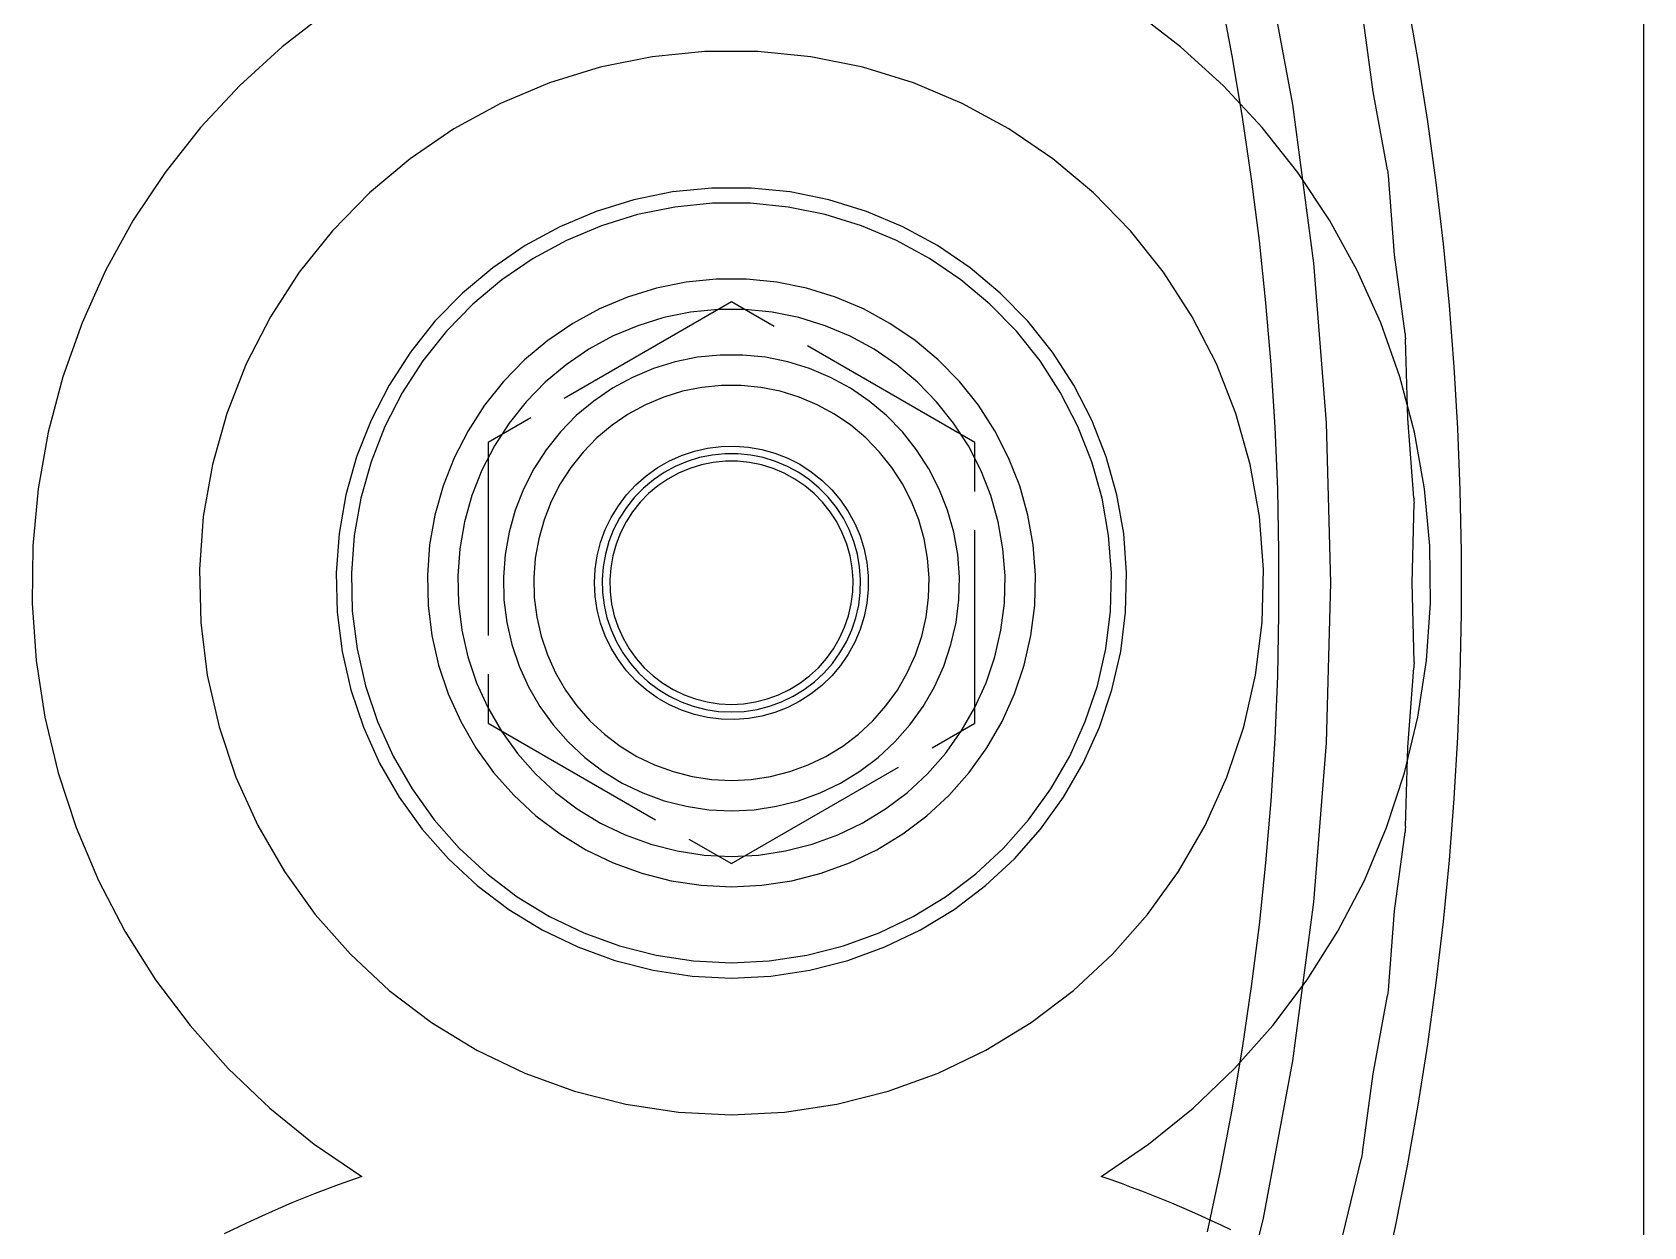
# Model space of a CAD drawing. Header units: millimetres. Extents: x -29 to 134, y -50 to 53.
# Drawn here: x 11.4 to 22, y 35.76 to 43.62 of the extents above; entities that cross this region are included whole.
import ezdxf

# ---------------------------------------------------------------- set-up
doc = ezdxf.new("R2010")
doc.units = ezdxf.units.MM
doc.linetypes.add('DASHED', pattern=[1.524, 1.27, -0.254])
doc.layers.add('HIDDEN', color=8, linetype='DASHED')
doc.layers.add('VISIBLE', color=7, linetype='CONTINUOUS')

msp = doc.modelspace()

# ---------------------------------------------------------------- linework, layer by layer
at = {"layer": 'HIDDEN'}
for points in [[(22, 30.1), (22, 52)], [(22, 28), (22, 52)], [(22, 30.1), (22, 52)], [(22, 32.68415), (22, 47.31585)], [(22, 32.68415), (22, 47.31585)], [(19.69269, 43.14567), (19.49923, 44.18057)], [(19.69269, 43.14567), (19.49923, 44.18057)], [(19.1313, 35.7298), (19.21641, 36.13084), (19.29313, 36.53356), (19.3614, 36.9378), (19.42121, 37.34338), (19.47252, 37.75012), (19.51531, 38.15785), (19.54957, 38.56638), (19.57528, 38.97554), (19.59242, 39.38514), (19.601, 39.79502), (19.601, 40.20498), (19.59242, 40.61486), (19.57528, 41.02446), (19.54957, 41.43362), (19.51531, 41.84215), (19.47252, 42.24988), (19.42121, 42.65662), (19.3614, 43.0622), (19.29313, 43.46644), (19.21641, 43.86916)], [(19.1313, 35.7298), (19.21641, 36.13084), (19.29313, 36.53356), (19.3614, 36.9378), (19.42121, 37.34338), (19.47252, 37.75012), (19.51531, 38.15785), (19.54957, 38.56638), (19.57528, 38.97554), (19.59242, 39.38514), (19.601, 39.79502), (19.601, 40.20498), (19.59242, 40.61486), (19.57528, 41.02446), (19.54957, 41.43362), (19.51531, 41.84215), (19.47252, 42.24988), (19.42121, 42.65662), (19.3614, 43.0622), (19.29313, 43.46644), (19.21641, 43.86916)], [(20.28013, 35.36942), (20.36665, 35.76615), (20.44541, 36.1645), (20.51638, 36.5643), (20.57954, 36.96541), (20.63485, 37.36768), (20.6823, 37.77095), (20.72186, 38.17508), (20.75354, 38.57989), (20.7773, 38.98525), (20.79315, 39.391), (20.80108, 39.79697), (20.80108, 40.20303), (20.79315, 40.609), (20.7773, 41.01475), (20.75354, 41.42011), (20.72186, 41.82492), (20.6823, 42.22905), (20.63485, 42.63232), (20.57954, 43.03459), (20.51638, 43.4357), (20.44541, 43.8355)], [(20.28013, 35.36942), (20.36665, 35.76615), (20.44541, 36.1645), (20.51638, 36.5643), (20.57954, 36.96541), (20.63485, 37.36768), (20.6823, 37.77095), (20.72186, 38.17508), (20.75354, 38.57989), (20.7773, 38.98525), (20.79315, 39.391), (20.80108, 39.79697), (20.80108, 40.20303), (20.79315, 40.609), (20.7773, 41.01475), (20.75354, 41.42011), (20.72186, 41.82492), (20.6823, 42.22905), (20.63485, 42.63232), (20.57954, 43.03459), (20.51638, 43.4357), (20.44541, 43.8355)], [(13.34445, 43.75607), (13.04553, 43.52578), (12.76649, 43.27176), (12.5092, 42.99572), (12.27541, 42.69953), (12.06668, 42.38517), (11.88442, 42.05476), (11.72986, 41.71052), (11.60403, 41.35477), (11.50778, 40.98991), (11.44175, 40.61839), (11.40641, 40.2427), (11.40197, 39.86538), (11.42847, 39.48897), (11.48574, 39.11599), (11.57339, 38.74897), (11.69082, 38.39036), (11.83725, 38.04258), (12.01169, 37.70798), (12.21297, 37.3888), (12.43973, 37.08719), (12.69045, 36.80518), (12.96344, 36.54467), (13.25687, 36.30741), (13.56875, 36.095)], [(18.43125, 36.095), (18.74313, 36.30741), (19.03656, 36.54467), (19.30955, 36.80518), (19.56027, 37.08719), (19.78703, 37.3888), (19.98831, 37.70798), (20.16275, 38.04258), (20.30918, 38.39036), (20.42661, 38.74897), (20.51426, 39.11599), (20.57153, 39.48897), (20.59803, 39.86538), (20.59359, 40.2427), (20.55825, 40.61839), (20.49222, 40.98991), (20.39597, 41.35477), (20.27014, 41.71052), (20.11558, 42.05476), (19.93332, 42.38517), (19.72459, 42.69953), (19.4908, 42.99572), (19.23351, 43.27176), (18.95447, 43.52578), (18.65555, 43.75607)], [(20.21953, 43.22982), (20.15071, 43.74818)], [(20.21953, 43.22982), (20.15071, 43.74818)], [(16, 36.5), (16.34849, 36.51739), (16.69351, 36.5694), (17.03164, 36.6555), (17.35952, 36.77483), (17.67389, 36.92622), (17.97162, 37.10816), (18.24976, 37.31884), (18.50553, 37.55617), (18.73641, 37.81779), (18.94009, 38.10109), (19.11455, 38.40326), (19.25806, 38.72131), (19.36918, 39.05206), (19.44683, 39.39223), (19.49021, 39.73844), (19.49891, 40.08726), (19.47284, 40.4352), (19.41225, 40.77882), (19.31775, 41.1147), (19.19027, 41.4395), (19.03109, 41.75), (18.84178, 42.0431), (18.62423, 42.3159), (18.3806, 42.56568), (18.11332, 42.78996), (17.82502, 42.98652), (17.51859, 43.15339), (17.19707, 43.28892), (16.86365, 43.39177), (16.52165, 43.46091), (16.17446, 43.49565), (15.82554, 43.49565), (15.47835, 43.46091), (15.13635, 43.39177), (14.80293, 43.28892), (14.48141, 43.15339), (14.17498, 42.98652), (13.88668, 42.78996), (13.6194, 42.56568), (13.37577, 42.3159), (13.15822, 42.0431), (12.96891, 41.75), (12.80973, 41.4395), (12.68225, 41.1147), (12.58775, 40.77882), (12.52716, 40.4352), (12.50109, 40.08726), (12.50979, 39.73844), (12.55317, 39.39223), (12.63082, 39.05206), (12.74194, 38.72131), (12.88545, 38.40326), (13.05991, 38.10109), (13.26359, 37.81779), (13.49447, 37.55617), (13.75024, 37.31884), (14.02838, 37.10816), (14.32611, 36.92622), (14.64048, 36.77483), (14.96836, 36.6555), (15.30649, 36.5694), (15.65151, 36.51739), (16, 36.5)], [(16, 36.5), (16.34849, 36.51739), (16.69351, 36.5694), (17.03164, 36.6555), (17.35952, 36.77483), (17.67389, 36.92622), (17.97162, 37.10816), (18.24976, 37.31884), (18.50553, 37.55617), (18.73641, 37.81779), (18.94009, 38.10109), (19.11455, 38.40326), (19.25806, 38.72131), (19.36918, 39.05206), (19.44683, 39.39223), (19.49021, 39.73844), (19.49891, 40.08726), (19.47284, 40.4352), (19.41225, 40.77882), (19.31775, 41.1147), (19.19027, 41.4395), (19.03109, 41.75), (18.84178, 42.0431), (18.62423, 42.3159), (18.3806, 42.56568), (18.11332, 42.78996), (17.82502, 42.98652), (17.51859, 43.15339), (17.19707, 43.28892), (16.86365, 43.39177), (16.52165, 43.46091), (16.17446, 43.49565), (15.82554, 43.49565), (15.47835, 43.46091), (15.13635, 43.39177), (14.80293, 43.28892), (14.48141, 43.15339), (14.17498, 42.98652), (13.88668, 42.78996), (13.6194, 42.56568), (13.37577, 42.3159), (13.15822, 42.0431), (12.96891, 41.75), (12.80973, 41.4395), (12.68225, 41.1147), (12.58775, 40.77882), (12.52716, 40.4352), (12.50109, 40.08726), (12.50979, 39.73844), (12.55317, 39.39223), (12.63082, 39.05206), (12.74194, 38.72131), (12.88545, 38.40326), (13.05991, 38.10109), (13.26359, 37.81779), (13.49447, 37.55617), (13.75024, 37.31884), (14.02838, 37.10816), (14.32611, 36.92622), (14.64048, 36.77483), (14.96836, 36.6555), (15.30649, 36.5694), (15.65151, 36.51739), (16, 36.5)], [(19.83126, 42.102), (19.69269, 43.14567)], [(19.83126, 42.102), (19.69269, 43.14567)], [(20.31561, 42.71582), (20.21953, 43.22982)], [(20.31561, 42.71582), (20.21953, 43.22982)], [(20.31561, 42.71582), (20.31754, 42.71598)], [(20.31561, 42.71582), (20.31754, 42.71598)], [(20.31899, 42.69779), (20.31754, 42.71598)], [(20.31899, 42.69779), (20.31754, 42.71598)], [(20.32234, 42.67985), (20.31899, 42.69779)], [(20.32234, 42.67985), (20.31899, 42.69779)], [(20.32044, 42.67949), (20.32234, 42.67985)], [(20.32044, 42.67949), (20.32234, 42.67985)], [(20.36181, 42.15823), (20.32044, 42.67949)], [(20.36181, 42.15823), (20.32044, 42.67949)], [(16, 37.4), (16.25888, 37.41292), (16.51518, 37.45155), (16.76636, 37.51551), (17.00993, 37.60416), (17.24346, 37.71662), (17.46463, 37.85178), (17.67125, 38.00828), (17.86125, 38.18458), (18.03276, 38.37893), (18.18407, 38.58938), (18.31367, 38.81385), (18.42027, 39.05011), (18.50282, 39.29581), (18.5605, 39.54851), (18.59273, 39.8057), (18.59919, 40.06482), (18.57982, 40.32329), (18.53481, 40.57855), (18.46461, 40.82807), (18.36992, 41.06935), (18.25167, 41.3), (18.11104, 41.51773), (17.94943, 41.72038), (17.76845, 41.90593), (17.56989, 42.07254), (17.35573, 42.21856), (17.1281, 42.34252), (16.88925, 42.4432), (16.64157, 42.5196), (16.38751, 42.57096), (16.1296, 42.59677), (15.8704, 42.59677), (15.61249, 42.57096), (15.35843, 42.5196), (15.11075, 42.4432), (14.8719, 42.34252), (14.64427, 42.21856), (14.43011, 42.07254), (14.23155, 41.90593), (14.05057, 41.72038), (13.88896, 41.51773), (13.74833, 41.3), (13.63008, 41.06935), (13.53539, 40.82807), (13.46519, 40.57855), (13.42018, 40.32329), (13.40081, 40.06482), (13.40727, 39.8057), (13.4395, 39.54851), (13.49718, 39.29581), (13.57973, 39.05011), (13.68633, 38.81385), (13.81593, 38.58938), (13.96724, 38.37893), (14.13875, 38.18458), (14.32875, 38.00828), (14.53537, 37.85178), (14.75654, 37.71662), (14.99007, 37.60416), (15.23364, 37.51551), (15.48482, 37.45155), (15.74112, 37.41292), (16, 37.4)], [(16, 37.5), (16.24892, 37.51242), (16.49537, 37.54957), (16.73689, 37.61107), (16.97109, 37.69631), (17.19563, 37.80445), (17.4083, 37.9344), (17.60697, 38.08489), (17.78967, 38.25441), (17.95458, 38.44128), (18.10006, 38.64363), (18.22468, 38.85947), (18.32718, 39.08665), (18.40656, 39.3229), (18.46202, 39.56588), (18.49301, 39.81317), (18.49922, 40.06233), (18.4806, 40.31086), (18.43732, 40.5563), (18.36982, 40.79622), (18.27876, 41.02822), (18.16506, 41.25), (18.02985, 41.45936), (17.87445, 41.65421), (17.70043, 41.83263), (17.50951, 41.99283), (17.30359, 42.13323), (17.08471, 42.25242), (16.85505, 42.34923), (16.61689, 42.42269), (16.37261, 42.47208), (16.12461, 42.49689), (15.87539, 42.49689), (15.62739, 42.47208), (15.38311, 42.42269), (15.14495, 42.34923), (14.91529, 42.25242), (14.69641, 42.13323), (14.49049, 41.99283), (14.29957, 41.83263), (14.12555, 41.65421), (13.97015, 41.45936), (13.83494, 41.25), (13.72124, 41.02822), (13.63018, 40.79622), (13.56268, 40.5563), (13.5194, 40.31086), (13.50078, 40.06233), (13.50699, 39.81317), (13.53798, 39.56588), (13.59344, 39.3229), (13.67282, 39.08665), (13.77532, 38.85947), (13.89994, 38.64363), (14.04542, 38.44128), (14.21033, 38.25441), (14.39303, 38.08489), (14.5917, 37.9344), (14.80437, 37.80445), (15.02891, 37.69631), (15.26311, 37.61107), (15.50463, 37.54957), (15.75108, 37.51242), (16, 37.5)], [(19.91456, 41.05246), (19.83126, 42.102)], [(19.91456, 41.05246), (19.83126, 42.102)], [(20.43063, 41.63988), (20.36181, 42.15823)], [(20.43063, 41.63988), (20.36181, 42.15823)], [(16, 38), (16.19914, 38.00994), (16.39629, 38.03966), (16.58951, 38.08885), (16.77687, 38.15705), (16.95651, 38.24356), (17.12664, 38.34752), (17.28558, 38.46791), (17.43173, 38.60353), (17.56366, 38.75302), (17.68005, 38.91491), (17.77974, 39.08758), (17.86175, 39.26932), (17.92525, 39.45832), (17.96962, 39.6527), (17.99441, 39.85054), (17.99938, 40.04986), (17.98448, 40.24869), (17.94986, 40.44504), (17.89585, 40.63697), (17.82301, 40.82257), (17.73205, 41), (17.62388, 41.16749), (17.49956, 41.32337), (17.36035, 41.4661), (17.20761, 41.59427), (17.04287, 41.70658), (16.86777, 41.80194), (16.68404, 41.87939), (16.49351, 41.93815), (16.29808, 41.97766), (16.09969, 41.99751), (15.90031, 41.99751), (15.70192, 41.97766), (15.50649, 41.93815), (15.31596, 41.87939), (15.13223, 41.80194), (14.95713, 41.70658), (14.79239, 41.59427), (14.63965, 41.4661), (14.50044, 41.32337), (14.37612, 41.16749), (14.26795, 41), (14.17699, 40.82257), (14.10415, 40.63697), (14.05014, 40.44504), (14.01552, 40.24869), (14.00062, 40.04986), (14.00559, 39.85054), (14.03038, 39.6527), (14.07475, 39.45832), (14.13825, 39.26932), (14.22026, 39.08758), (14.31995, 38.91491), (14.43634, 38.75302), (14.56827, 38.60353), (14.71442, 38.46791), (14.87336, 38.34752), (15.04349, 38.24356), (15.22313, 38.15705), (15.41049, 38.08885), (15.60371, 38.03966), (15.80086, 38.00994), (16, 38)], [(16, 38), (16.19914, 38.00994), (16.39629, 38.03966), (16.58951, 38.08885), (16.77687, 38.15705), (16.95651, 38.24356), (17.12664, 38.34752), (17.28558, 38.46791), (17.43173, 38.60353), (17.56366, 38.75302), (17.68005, 38.91491), (17.77974, 39.08758), (17.86175, 39.26932), (17.92525, 39.45832), (17.96962, 39.6527), (17.99441, 39.85054), (17.99938, 40.04986), (17.98448, 40.24869), (17.94986, 40.44504), (17.89585, 40.63697), (17.82301, 40.82257), (17.73205, 41), (17.62388, 41.16749), (17.49956, 41.32337), (17.36035, 41.4661), (17.20761, 41.59427), (17.04287, 41.70658), (16.86777, 41.80194), (16.68404, 41.87939), (16.49351, 41.93815), (16.29808, 41.97766), (16.09969, 41.99751), (15.90031, 41.99751), (15.70192, 41.97766), (15.50649, 41.93815), (15.31596, 41.87939), (15.13223, 41.80194), (14.95713, 41.70658), (14.79239, 41.59427), (14.63965, 41.4661), (14.50044, 41.32337), (14.37612, 41.16749), (14.26795, 41), (14.17699, 40.82257), (14.10415, 40.63697), (14.05014, 40.44504), (14.01552, 40.24869), (14.00062, 40.04986), (14.00559, 39.85054), (14.03038, 39.6527), (14.07475, 39.45832), (14.13825, 39.26932), (14.22026, 39.08758), (14.31995, 38.91491), (14.43634, 38.75302), (14.56827, 38.60353), (14.71442, 38.46791), (14.87336, 38.34752), (15.04349, 38.24356), (15.22313, 38.15705), (15.41049, 38.08885), (15.60371, 38.03966), (15.80086, 38.00994), (16, 38)], [(16, 38.2), (16.17922, 38.20894), (16.35666, 38.23569), (16.53056, 38.27997), (16.69918, 38.34134), (16.86086, 38.4192), (17.01398, 38.51277), (17.15702, 38.62112), (17.28856, 38.74317), (17.4073, 38.87772), (17.51205, 39.02342), (17.60177, 39.17882), (17.67557, 39.34239), (17.73272, 39.51249), (17.77265, 39.68743), (17.79497, 39.86549), (17.79944, 40.04488), (17.78603, 40.22382), (17.75487, 40.40054), (17.70627, 40.57328), (17.64071, 40.74032), (17.55885, 40.9), (17.46149, 41.05074), (17.34961, 41.19103), (17.22431, 41.31949), (17.08685, 41.43484), (16.93858, 41.53592), (16.78099, 41.62174), (16.61564, 41.69145), (16.44416, 41.74434), (16.26828, 41.7799), (16.08972, 41.79776), (15.91028, 41.79776), (15.73172, 41.7799), (15.55584, 41.74434), (15.38436, 41.69145), (15.21901, 41.62174), (15.06142, 41.53592), (14.91315, 41.43484), (14.77569, 41.31949), (14.65039, 41.19103), (14.53851, 41.05074), (14.44115, 40.9), (14.35929, 40.74032), (14.29373, 40.57328), (14.24513, 40.40054), (14.21397, 40.22382), (14.20056, 40.04488), (14.20503, 39.86549), (14.22735, 39.68743), (14.26728, 39.51249), (14.32443, 39.34239), (14.39823, 39.17882), (14.48795, 39.02342), (14.5927, 38.87772), (14.71144, 38.74317), (14.84298, 38.62112), (14.98602, 38.51277), (15.13914, 38.4192), (15.30082, 38.34134), (15.46944, 38.27997), (15.64334, 38.23569), (15.82078, 38.20894), (16, 38.2)], [(16, 41.84752), (14.4, 40.92376)], [(16, 41.84752), (14.4, 40.92376)], [(17.6, 40.92376), (16, 41.84752)], [(17.6, 40.92376), (16, 41.84752)], [(20.43063, 41.63988), (20.43256, 41.63993)], [(20.43063, 41.63988), (20.43256, 41.63993)], [(20.43305, 41.62169), (20.43256, 41.63993)], [(20.43305, 41.62169), (20.43256, 41.63993)], [(20.43545, 41.6036), (20.43305, 41.62169)], [(20.43545, 41.6036), (20.43305, 41.62169)], [(20.43353, 41.60334), (20.43545, 41.6036)], [(20.43353, 41.60334), (20.43545, 41.6036)], [(20.44733, 41.08062), (20.43353, 41.60334)], [(20.44733, 41.08062), (20.43353, 41.60334)], [(16, 38.5), (16.14935, 38.50745), (16.29722, 38.52974), (16.44213, 38.56664), (16.58265, 38.61779), (16.71738, 38.68267), (16.84498, 38.76064), (16.96418, 38.85093), (17.0738, 38.95264), (17.17275, 39.06477), (17.26004, 39.18618), (17.33481, 39.31568), (17.39631, 39.45199), (17.44394, 39.59374), (17.47721, 39.73953), (17.49581, 39.8879), (17.49953, 40.0374), (17.48836, 40.18652), (17.46239, 40.33378), (17.42189, 40.47773), (17.36726, 40.61693), (17.29904, 40.75), (17.21791, 40.87562), (17.12467, 40.99253), (17.02026, 41.09958), (16.90571, 41.1957), (16.78215, 41.27994), (16.65083, 41.35145), (16.51303, 41.40954), (16.37014, 41.45362), (16.22356, 41.48325), (16.07477, 41.49814), (15.92523, 41.49814), (15.77644, 41.48325), (15.62986, 41.45362), (15.48697, 41.40954), (15.34917, 41.35145), (15.21785, 41.27994), (15.09429, 41.1957), (14.97974, 41.09958), (14.87533, 40.99253), (14.78209, 40.87562), (14.70096, 40.75), (14.63274, 40.61693), (14.57811, 40.47773), (14.53761, 40.33378), (14.51164, 40.18652), (14.50047, 40.0374), (14.50419, 39.8879), (14.52279, 39.73953), (14.55606, 39.59374), (14.60369, 39.45199), (14.66519, 39.31568), (14.73996, 39.18618), (14.82725, 39.06477), (14.9262, 38.95264), (15.03582, 38.85093), (15.15502, 38.76064), (15.28262, 38.68267), (15.41735, 38.61779), (15.55787, 38.56664), (15.70278, 38.52974), (15.85065, 38.50745), (16, 38.5)], [(16, 38.7), (16.12944, 38.70646), (16.25759, 38.72578), (16.38318, 38.75776), (16.50497, 38.80208), (16.62173, 38.85831), (16.73232, 38.92589), (16.83562, 39.00414), (16.93063, 39.09229), (17.01638, 39.18946), (17.09203, 39.29469), (17.15683, 39.40693), (17.21014, 39.52506), (17.25141, 39.64791), (17.28025, 39.77426), (17.29636, 39.90285), (17.2996, 40.03241), (17.28991, 40.16165), (17.26741, 40.28928), (17.23231, 40.41403), (17.18496, 40.53467), (17.12583, 40.65), (17.05552, 40.75887), (16.97472, 40.86019), (16.88422, 40.95297), (16.78495, 41.03627), (16.67787, 41.10928), (16.56405, 41.17126), (16.44463, 41.2216), (16.32078, 41.2598), (16.19375, 41.28548), (16.0648, 41.29838), (15.9352, 41.29838), (15.80625, 41.28548), (15.67922, 41.2598), (15.55537, 41.2216), (15.43595, 41.17126), (15.32213, 41.10928), (15.21505, 41.03627), (15.11578, 40.95297), (15.02528, 40.86019), (14.94448, 40.75887), (14.87417, 40.65), (14.81504, 40.53467), (14.76769, 40.41403), (14.73259, 40.28928), (14.71009, 40.16165), (14.7004, 40.03241), (14.70364, 39.90285), (14.71975, 39.77426), (14.74859, 39.64791), (14.78986, 39.52506), (14.84317, 39.40693), (14.90797, 39.29469), (14.98362, 39.18946), (15.06937, 39.09229), (15.16438, 39.00414), (15.26768, 38.92589), (15.37827, 38.85831), (15.49503, 38.80208), (15.61682, 38.75776), (15.74241, 38.72578), (15.87056, 38.70646), (16, 38.7)], [(19.94235, 40), (19.91456, 41.05246)], [(19.94235, 40), (19.91456, 41.05246)], [(20.4887, 40.55936), (20.44733, 41.08062)], [(20.4887, 40.55936), (20.44733, 41.08062)], [(14.4, 40.92376), (14.4, 39.07624)], [(14.4, 40.92376), (14.4, 39.07624)], [(17.6, 39.07624), (17.6, 40.92376)], [(17.6, 39.07624), (17.6, 40.92376)], [(15.1, 40), (15.10447, 40.08961), (15.11784, 40.17833), (15.13998, 40.26528), (15.17067, 40.34959), (15.2096, 40.43043), (15.25639, 40.50699), (15.31056, 40.57851), (15.37159, 40.64428), (15.43886, 40.70365), (15.51171, 40.75602), (15.58941, 40.80088), (15.67119, 40.83779), (15.75624, 40.86636), (15.84372, 40.88633), (15.93274, 40.89748), (16.02244, 40.89972), (16.11191, 40.89302), (16.20027, 40.87744), (16.28664, 40.85313), (16.37016, 40.82036), (16.45, 40.77942), (16.52537, 40.73074), (16.59552, 40.6748), (16.65975, 40.61216), (16.71742, 40.54342), (16.76796, 40.46929), (16.81087, 40.3905), (16.84572, 40.30782), (16.87217, 40.22208), (16.88995, 40.13414), (16.89888, 40.04486), (16.89888, 39.95514), (16.88995, 39.86586), (16.87217, 39.77792), (16.84572, 39.69218), (16.81087, 39.6095), (16.76796, 39.53071), (16.71742, 39.45658), (16.65975, 39.38784), (16.59552, 39.3252), (16.52537, 39.26926), (16.45, 39.22058), (16.37016, 39.17964), (16.28664, 39.14687), (16.20027, 39.12256), (16.11191, 39.10698), (16.02244, 39.10028), (15.93274, 39.10252), (15.84372, 39.11367), (15.75624, 39.13364), (15.67119, 39.16221), (15.58941, 39.19912), (15.51171, 39.24398), (15.43886, 39.29635), (15.37159, 39.35572), (15.31056, 39.42149), (15.25639, 39.49301), (15.2096, 39.56957), (15.17067, 39.65041), (15.13998, 39.73472), (15.11784, 39.82167), (15.10447, 39.91039), (15.1, 40)], [(15.1, 40), (15.10447, 40.08961), (15.11784, 40.17833), (15.13998, 40.26528), (15.17067, 40.34959), (15.2096, 40.43043), (15.25639, 40.50699), (15.31056, 40.57851), (15.37159, 40.64428), (15.43886, 40.70365), (15.51171, 40.75602), (15.58941, 40.80088), (15.67119, 40.83779), (15.75624, 40.86636), (15.84372, 40.88633), (15.93274, 40.89748), (16.02244, 40.89972), (16.11191, 40.89302), (16.20027, 40.87744), (16.28664, 40.85313), (16.37016, 40.82036), (16.45, 40.77942), (16.52537, 40.73074), (16.59552, 40.6748), (16.65975, 40.61216), (16.71742, 40.54342), (16.76796, 40.46929), (16.81087, 40.3905), (16.84572, 40.30782), (16.87217, 40.22208), (16.88995, 40.13414), (16.89888, 40.04486), (16.89888, 39.95514), (16.88995, 39.86586), (16.87217, 39.77792), (16.84572, 39.69218), (16.81087, 39.6095), (16.76796, 39.53071), (16.71742, 39.45658), (16.65975, 39.38784), (16.59552, 39.3252), (16.52537, 39.26926), (16.45, 39.22058), (16.37016, 39.17964), (16.28664, 39.14687), (16.20027, 39.12256), (16.11191, 39.10698), (16.02244, 39.10028), (15.93274, 39.10252), (15.84372, 39.11367), (15.75624, 39.13364), (15.67119, 39.16221), (15.58941, 39.19912), (15.51171, 39.24398), (15.43886, 39.29635), (15.37159, 39.35572), (15.31056, 39.42149), (15.25639, 39.49301), (15.2096, 39.56957), (15.17067, 39.65041), (15.13998, 39.73472), (15.11784, 39.82167), (15.10447, 39.91039), (15.1, 40)], [(16, 39.15), (16.08463, 39.15422), (16.16842, 39.16685), (16.25054, 39.18776), (16.33017, 39.21675), (16.40652, 39.25351), (16.47882, 39.2977), (16.54637, 39.34886), (16.60849, 39.4065), (16.66456, 39.47003), (16.71402, 39.53884), (16.75639, 39.61222), (16.79124, 39.68946), (16.81823, 39.76979), (16.83709, 39.8524), (16.84762, 39.93648), (16.84974, 40.02119), (16.8434, 40.10569), (16.82869, 40.18914), (16.80574, 40.27071), (16.77478, 40.34959), (16.73612, 40.425), (16.69015, 40.49618), (16.63731, 40.56243), (16.57815, 40.62309), (16.51323, 40.67756), (16.44322, 40.7253), (16.3688, 40.76582), (16.29072, 40.79874), (16.20974, 40.82372), (16.12669, 40.84051), (16.04237, 40.84894), (15.95763, 40.84894), (15.87331, 40.84051), (15.79026, 40.82372), (15.70928, 40.79874), (15.6312, 40.76582), (15.55678, 40.7253), (15.48677, 40.67756), (15.42185, 40.62309), (15.36269, 40.56243), (15.30985, 40.49618), (15.26388, 40.425), (15.22522, 40.34959), (15.19426, 40.27071), (15.17131, 40.18914), (15.1566, 40.10569), (15.15026, 40.02119), (15.15238, 39.93648), (15.16291, 39.8524), (15.18177, 39.76979), (15.20876, 39.68946), (15.24361, 39.61222), (15.28598, 39.53884), (15.33544, 39.47003), (15.39151, 39.4065), (15.45363, 39.34886), (15.52118, 39.2977), (15.59348, 39.25351), (15.66983, 39.21675), (15.74946, 39.18776), (15.83158, 39.16685), (15.91537, 39.15422), (16, 39.15)], [(16, 39.15), (16.08463, 39.15422), (16.16842, 39.16685), (16.25054, 39.18776), (16.33017, 39.21675), (16.40652, 39.25351), (16.47882, 39.2977), (16.54637, 39.34886), (16.60849, 39.4065), (16.66456, 39.47003), (16.71402, 39.53884), (16.75639, 39.61222), (16.79124, 39.68946), (16.81823, 39.76979), (16.83709, 39.8524), (16.84762, 39.93648), (16.84974, 40.02119), (16.8434, 40.10569), (16.82869, 40.18914), (16.80574, 40.27071), (16.77478, 40.34959), (16.73612, 40.425), (16.69015, 40.49618), (16.63731, 40.56243), (16.57815, 40.62309), (16.51323, 40.67756), (16.44322, 40.7253), (16.3688, 40.76582), (16.29072, 40.79874), (16.20974, 40.82372), (16.12669, 40.84051), (16.04237, 40.84894), (15.95763, 40.84894), (15.87331, 40.84051), (15.79026, 40.82372), (15.70928, 40.79874), (15.6312, 40.76582), (15.55678, 40.7253), (15.48677, 40.67756), (15.42185, 40.62309), (15.36269, 40.56243), (15.30985, 40.49618), (15.26388, 40.425), (15.22522, 40.34959), (15.19426, 40.27071), (15.17131, 40.18914), (15.1566, 40.10569), (15.15026, 40.02119), (15.15238, 39.93648), (15.16291, 39.8524), (15.18177, 39.76979), (15.20876, 39.68946), (15.24361, 39.61222), (15.28598, 39.53884), (15.33544, 39.47003), (15.39151, 39.4065), (15.45363, 39.34886), (15.52118, 39.2977), (15.59348, 39.25351), (15.66983, 39.21675), (15.74946, 39.18776), (15.83158, 39.16685), (15.91537, 39.15422), (16, 39.15)], [(16, 39.15), (16.08463, 39.15422), (16.16842, 39.16685), (16.25054, 39.18776), (16.33017, 39.21675), (16.40652, 39.25351), (16.47882, 39.2977), (16.54637, 39.34886), (16.60849, 39.4065), (16.66456, 39.47003), (16.71402, 39.53884), (16.75639, 39.61222), (16.79124, 39.68946), (16.81823, 39.76979), (16.83709, 39.8524), (16.84762, 39.93648), (16.84974, 40.02119), (16.8434, 40.10569), (16.82869, 40.18914), (16.80574, 40.27071), (16.77478, 40.34959), (16.73612, 40.425), (16.69015, 40.49618), (16.63731, 40.56243), (16.57815, 40.62309), (16.51323, 40.67756), (16.44322, 40.7253), (16.3688, 40.76582), (16.29072, 40.79874), (16.20974, 40.82372), (16.12669, 40.84051), (16.04237, 40.84894), (15.95763, 40.84894), (15.87331, 40.84051), (15.79026, 40.82372), (15.70928, 40.79874), (15.6312, 40.76582), (15.55678, 40.7253), (15.48677, 40.67756), (15.42185, 40.62309), (15.36269, 40.56243), (15.30985, 40.49618), (15.26388, 40.425), (15.22522, 40.34959), (15.19426, 40.27071), (15.17131, 40.18914), (15.1566, 40.10569), (15.15026, 40.02119), (15.15238, 39.93648), (15.16291, 39.8524), (15.18177, 39.76979), (15.20876, 39.68946), (15.24361, 39.61222), (15.28598, 39.53884), (15.33544, 39.47003), (15.39151, 39.4065), (15.45363, 39.34886), (15.52118, 39.2977), (15.59348, 39.25351), (15.66983, 39.21675), (15.74946, 39.18776), (15.83158, 39.16685), (15.91537, 39.15422), (16, 39.15)], [(16, 39.2), (16.07965, 39.20398), (16.15852, 39.21586), (16.2358, 39.23554), (16.31075, 39.26282), (16.3826, 39.29742), (16.45066, 39.33901), (16.51423, 39.38716), (16.57269, 39.44141), (16.62547, 39.50121), (16.67202, 39.56596), (16.7119, 39.63503), (16.7447, 39.70773), (16.7701, 39.78333), (16.78785, 39.86108), (16.79776, 39.94022), (16.79975, 40.01994), (16.79379, 40.09947), (16.77994, 40.17802), (16.75834, 40.25479), (16.7292, 40.32903), (16.69282, 40.4), (16.64955, 40.46699), (16.59982, 40.52935), (16.54414, 40.58644), (16.48304, 40.63771), (16.41715, 40.68263), (16.34711, 40.72078), (16.27362, 40.75175), (16.19741, 40.77526), (16.11923, 40.79106), (16.03988, 40.79901), (15.96012, 40.79901), (15.88077, 40.79106), (15.80259, 40.77526), (15.72638, 40.75175), (15.65289, 40.72078), (15.58285, 40.68263), (15.51696, 40.63771), (15.45586, 40.58644), (15.40018, 40.52935), (15.35045, 40.46699), (15.30718, 40.4), (15.2708, 40.32903), (15.24166, 40.25479), (15.22006, 40.17802), (15.20621, 40.09947), (15.20025, 40.01994), (15.20224, 39.94022), (15.21215, 39.86108), (15.2299, 39.78333), (15.2553, 39.70773), (15.2881, 39.63503), (15.32798, 39.56596), (15.37453, 39.50121), (15.42731, 39.44141), (15.48577, 39.38716), (15.54934, 39.33901), (15.6174, 39.29742), (15.68925, 39.26282), (15.7642, 39.23554), (15.84148, 39.21586), (15.92035, 39.20398), (16, 39.2)], [(16, 39.2), (16.07965, 39.20398), (16.15852, 39.21586), (16.2358, 39.23554), (16.31075, 39.26282), (16.3826, 39.29742), (16.45066, 39.33901), (16.51423, 39.38716), (16.57269, 39.44141), (16.62547, 39.50121), (16.67202, 39.56596), (16.7119, 39.63503), (16.7447, 39.70773), (16.7701, 39.78333), (16.78785, 39.86108), (16.79776, 39.94022), (16.79975, 40.01994), (16.79379, 40.09947), (16.77994, 40.17802), (16.75834, 40.25479), (16.7292, 40.32903), (16.69282, 40.4), (16.64955, 40.46699), (16.59982, 40.52935), (16.54414, 40.58644), (16.48304, 40.63771), (16.41715, 40.68263), (16.34711, 40.72078), (16.27362, 40.75175), (16.19741, 40.77526), (16.11923, 40.79106), (16.03988, 40.79901), (15.96012, 40.79901), (15.88077, 40.79106), (15.80259, 40.77526), (15.72638, 40.75175), (15.65289, 40.72078), (15.58285, 40.68263), (15.51696, 40.63771), (15.45586, 40.58644), (15.40018, 40.52935), (15.35045, 40.46699), (15.30718, 40.4), (15.2708, 40.32903), (15.24166, 40.25479), (15.22006, 40.17802), (15.20621, 40.09947), (15.20025, 40.01994), (15.20224, 39.94022), (15.21215, 39.86108), (15.2299, 39.78333), (15.2553, 39.70773), (15.2881, 39.63503), (15.32798, 39.56596), (15.37453, 39.50121), (15.42731, 39.44141), (15.48577, 39.38716), (15.54934, 39.33901), (15.6174, 39.29742), (15.68925, 39.26282), (15.7642, 39.23554), (15.84148, 39.21586), (15.92035, 39.20398), (16, 39.2)], [(16, 39.2), (16.07965, 39.20398), (16.15852, 39.21586), (16.2358, 39.23554), (16.31075, 39.26282), (16.3826, 39.29742), (16.45066, 39.33901), (16.51423, 39.38716), (16.57269, 39.44141), (16.62547, 39.50121), (16.67202, 39.56596), (16.7119, 39.63503), (16.7447, 39.70773), (16.7701, 39.78333), (16.78785, 39.86108), (16.79776, 39.94022), (16.79975, 40.01994), (16.79379, 40.09947), (16.77994, 40.17802), (16.75834, 40.25479), (16.7292, 40.32903), (16.69282, 40.4), (16.64955, 40.46699), (16.59982, 40.52935), (16.54414, 40.58644), (16.48304, 40.63771), (16.41715, 40.68263), (16.34711, 40.72078), (16.27362, 40.75175), (16.19741, 40.77526), (16.11923, 40.79106), (16.03988, 40.79901), (15.96012, 40.79901), (15.88077, 40.79106), (15.80259, 40.77526), (15.72638, 40.75175), (15.65289, 40.72078), (15.58285, 40.68263), (15.51696, 40.63771), (15.45586, 40.58644), (15.40018, 40.52935), (15.35045, 40.46699), (15.30718, 40.4), (15.2708, 40.32903), (15.24166, 40.25479), (15.22006, 40.17802), (15.20621, 40.09947), (15.20025, 40.01994), (15.20224, 39.94022), (15.21215, 39.86108), (15.2299, 39.78333), (15.2553, 39.70773), (15.2881, 39.63503), (15.32798, 39.56596), (15.37453, 39.50121), (15.42731, 39.44141), (15.48577, 39.38716), (15.54934, 39.33901), (15.6174, 39.29742), (15.68925, 39.26282), (15.7642, 39.23554), (15.84148, 39.21586), (15.92035, 39.20398), (16, 39.2)], [(20.47587, 40), (20.48967, 40.52272)], [(20.47587, 40), (20.48967, 40.52272)], [(20.4887, 40.55936), (20.49064, 40.55931)], [(20.4887, 40.55936), (20.49064, 40.55931)], [(20.48967, 40.52272), (20.4916, 40.52287)], [(20.48967, 40.52272), (20.4916, 40.52287)], [(20.49016, 40.54106), (20.49064, 40.55931)], [(20.49016, 40.54106), (20.49064, 40.55931)], [(20.4916, 40.52287), (20.49016, 40.54106)], [(20.4916, 40.52287), (20.49016, 40.54106)], [(19.91456, 38.94754), (19.94235, 40)], [(19.91456, 38.94754), (19.94235, 40)], [(20.48967, 39.47728), (20.47587, 40)], [(20.48967, 39.47728), (20.47587, 40)], [(20.44733, 38.91938), (20.4887, 39.44064)], [(20.44733, 38.91938), (20.4887, 39.44064)], [(20.4887, 39.44064), (20.49064, 39.44069)], [(20.4887, 39.44064), (20.49064, 39.44069)], [(20.48967, 39.47728), (20.4916, 39.47713)], [(20.48967, 39.47728), (20.4916, 39.47713)], [(20.49016, 39.45894), (20.4916, 39.47713)], [(20.49016, 39.45894), (20.4916, 39.47713)], [(20.49064, 39.44069), (20.49016, 39.45894)], [(20.49064, 39.44069), (20.49016, 39.45894)], [(14.4, 39.07624), (16, 38.15248)], [(14.4, 39.07624), (16, 38.15248)], [(16, 38.15248), (17.6, 39.07624)], [(16, 38.15248), (17.6, 39.07624)], [(19.83126, 37.898), (19.91456, 38.94754)], [(19.83126, 37.898), (19.91456, 38.94754)], [(20.43353, 38.39666), (20.44733, 38.91938)], [(20.43353, 38.39666), (20.44733, 38.91938)], [(20.43256, 38.36007), (20.43305, 38.37831)], [(20.43256, 38.36007), (20.43305, 38.37831)], [(20.43305, 38.37831), (20.43545, 38.3964)], [(20.43305, 38.37831), (20.43545, 38.3964)], [(20.43353, 38.39666), (20.43545, 38.3964)], [(20.43353, 38.39666), (20.43545, 38.3964)], [(20.36181, 37.84177), (20.43063, 38.36012)], [(20.36181, 37.84177), (20.43063, 38.36012)], [(20.43063, 38.36012), (20.43256, 38.36007)], [(20.43063, 38.36012), (20.43256, 38.36007)], [(19.69269, 36.85433), (19.83126, 37.898)], [(19.69269, 36.85433), (19.83126, 37.898)], [(20.32044, 37.32051), (20.36181, 37.84177)], [(20.32044, 37.32051), (20.36181, 37.84177)], [(20.31899, 37.30221), (20.32234, 37.32015)], [(20.31899, 37.30221), (20.32234, 37.32015)], [(20.32044, 37.32051), (20.32234, 37.32015)], [(20.32044, 37.32051), (20.32234, 37.32015)], [(20.21953, 36.77018), (20.31561, 37.28418)], [(20.21953, 36.77018), (20.31561, 37.28418)], [(20.31561, 37.28418), (20.31754, 37.28402)], [(20.31561, 37.28418), (20.31754, 37.28402)], [(20.31754, 37.28402), (20.31899, 37.30221)], [(20.31754, 37.28402), (20.31899, 37.30221)], [(19.49923, 35.81943), (19.69269, 36.85433)], [(19.49923, 35.81943), (19.69269, 36.85433)], [(20.15071, 36.25182), (20.21953, 36.77018)], [(20.15071, 36.25182), (20.21953, 36.77018)], [(20.14829, 36.23363), (20.15259, 36.25137)], [(20.14829, 36.23363), (20.15259, 36.25137)], [(20.15071, 36.25182), (20.15259, 36.25137)], [(20.15071, 36.25182), (20.15259, 36.25137)], [(20.0209, 35.70758), (20.14397, 36.2158)], [(20.0209, 35.70758), (20.14397, 36.2158)], [(20.14397, 36.2158), (20.14589, 36.21554)], [(20.14397, 36.2158), (20.14589, 36.21554)], [(20.14589, 36.21554), (20.14829, 36.23363)], [(20.14589, 36.21554), (20.14829, 36.23363)], [(13.56875, 36.095), (13.41456, 36.04028), (13.2616, 35.9822), (13.10994, 35.9208), (12.95965, 35.85611), (12.81082, 35.78816), (12.6635, 35.71698)], [(19.28488, 35.74237), (19.22082, 35.7732), (19.15648, 35.80343), (19.09185, 35.83304), (19.02694, 35.86204), (18.96176, 35.89042), (18.89632, 35.91819), (18.83061, 35.94533), (18.76465, 35.97185), (18.69845, 35.99774), (18.632, 36.023), (18.56531, 36.04764), (18.49839, 36.07164), (18.43125, 36.095)], [(19.25143, 34.79617), (19.49923, 35.81943)], [(19.25143, 34.79617), (19.49923, 35.81943)]]:
    msp.add_lwpolyline(points, dxfattribs=at)
at = {"layer": 'VISIBLE'}
for points in [[(22, 33.5), (22, 49.82528)], [(13.34445, 43.75607), (13.04553, 43.52578), (12.76649, 43.27176), (12.5092, 42.99572), (12.27541, 42.69953), (12.06668, 42.38517), (11.88442, 42.05476), (11.72986, 41.71052), (11.60403, 41.35477), (11.50778, 40.98991), (11.44175, 40.61839), (11.40641, 40.2427), (11.40197, 39.86538), (11.42847, 39.48897), (11.48574, 39.11599), (11.57339, 38.74897), (11.69082, 38.39036), (11.83725, 38.04258), (12.01169, 37.70798), (12.21297, 37.3888), (12.43973, 37.08719), (12.69045, 36.80518), (12.96344, 36.54467), (13.25687, 36.30741), (13.56875, 36.095)], [(18.43125, 36.095), (18.74313, 36.30741), (19.03656, 36.54467), (19.30955, 36.80518), (19.56027, 37.08719), (19.78703, 37.3888), (19.98831, 37.70798), (20.16275, 38.04258), (20.30918, 38.39036), (20.42661, 38.74897), (20.51426, 39.11599), (20.57153, 39.48897), (20.59803, 39.86538), (20.59359, 40.2427), (20.55825, 40.61839), (20.49222, 40.98991), (20.39597, 41.35477), (20.27014, 41.71052), (20.11558, 42.05476), (19.93332, 42.38517), (19.72459, 42.69953), (19.4908, 42.99572), (19.23351, 43.27176), (18.95447, 43.52578), (18.65555, 43.75607)], [(16, 37.4), (16.25888, 37.41292), (16.51518, 37.45155), (16.76636, 37.51551), (17.00993, 37.60416), (17.24346, 37.71662), (17.46463, 37.85178), (17.67125, 38.00828), (17.86125, 38.18458), (18.03276, 38.37893), (18.18407, 38.58938), (18.31367, 38.81385), (18.42027, 39.05011), (18.50282, 39.29581), (18.5605, 39.54851), (18.59273, 39.8057), (18.59919, 40.06482), (18.57982, 40.32329), (18.53481, 40.57855), (18.46461, 40.82807), (18.36992, 41.06935), (18.25167, 41.3), (18.11104, 41.51773), (17.94943, 41.72038), (17.76845, 41.90593), (17.56989, 42.07254), (17.35573, 42.21856), (17.1281, 42.34252), (16.88925, 42.4432), (16.64157, 42.5196), (16.38751, 42.57096), (16.1296, 42.59677), (15.8704, 42.59677), (15.61249, 42.57096), (15.35843, 42.5196), (15.11075, 42.4432), (14.8719, 42.34252), (14.64427, 42.21856), (14.43011, 42.07254), (14.23155, 41.90593), (14.05057, 41.72038), (13.88896, 41.51773), (13.74833, 41.3), (13.63008, 41.06935), (13.53539, 40.82807), (13.46519, 40.57855), (13.42018, 40.32329), (13.40081, 40.06482), (13.40727, 39.8057), (13.4395, 39.54851), (13.49718, 39.29581), (13.57973, 39.05011), (13.68633, 38.81385), (13.81593, 38.58938), (13.96724, 38.37893), (14.13875, 38.18458), (14.32875, 38.00828), (14.53537, 37.85178), (14.75654, 37.71662), (14.99007, 37.60416), (15.23364, 37.51551), (15.48482, 37.45155), (15.74112, 37.41292), (16, 37.4)], [(16, 37.5), (16.24892, 37.51242), (16.49537, 37.54957), (16.73689, 37.61107), (16.97109, 37.69631), (17.19563, 37.80445), (17.4083, 37.9344), (17.60697, 38.08489), (17.78967, 38.25441), (17.95458, 38.44128), (18.10006, 38.64363), (18.22468, 38.85947), (18.32718, 39.08665), (18.40656, 39.3229), (18.46202, 39.56588), (18.49301, 39.81317), (18.49922, 40.06233), (18.4806, 40.31086), (18.43732, 40.5563), (18.36982, 40.79622), (18.27876, 41.02822), (18.16506, 41.25), (18.02985, 41.45936), (17.87445, 41.65421), (17.70043, 41.83263), (17.50951, 41.99283), (17.30359, 42.13323), (17.08471, 42.25242), (16.85505, 42.34923), (16.61689, 42.42269), (16.37261, 42.47208), (16.12461, 42.49689), (15.87539, 42.49689), (15.62739, 42.47208), (15.38311, 42.42269), (15.14495, 42.34923), (14.91529, 42.25242), (14.69641, 42.13323), (14.49049, 41.99283), (14.29957, 41.83263), (14.12555, 41.65421), (13.97015, 41.45936), (13.83494, 41.25), (13.72124, 41.02822), (13.63018, 40.79622), (13.56268, 40.5563), (13.5194, 40.31086), (13.50078, 40.06233), (13.50699, 39.81317), (13.53798, 39.56588), (13.59344, 39.3229), (13.67282, 39.08665), (13.77532, 38.85947), (13.89994, 38.64363), (14.04542, 38.44128), (14.21033, 38.25441), (14.39303, 38.08489), (14.5917, 37.9344), (14.80437, 37.80445), (15.02891, 37.69631), (15.26311, 37.61107), (15.50463, 37.54957), (15.75108, 37.51242), (16, 37.5)], [(16, 38.5), (16.14935, 38.50745), (16.29722, 38.52974), (16.44213, 38.56664), (16.58265, 38.61779), (16.71738, 38.68267), (16.84498, 38.76064), (16.96418, 38.85093), (17.0738, 38.95264), (17.17275, 39.06477), (17.26004, 39.18618), (17.33481, 39.31568), (17.39631, 39.45199), (17.44394, 39.59374), (17.47721, 39.73953), (17.49581, 39.8879), (17.49953, 40.0374), (17.48836, 40.18652), (17.46239, 40.33378), (17.42189, 40.47773), (17.36726, 40.61693), (17.29904, 40.75), (17.21791, 40.87562), (17.12467, 40.99253), (17.02026, 41.09958), (16.90571, 41.1957), (16.78215, 41.27994), (16.65083, 41.35145), (16.51303, 41.40954), (16.37014, 41.45362), (16.22356, 41.48325), (16.07477, 41.49814), (15.92523, 41.49814), (15.77644, 41.48325), (15.62986, 41.45362), (15.48697, 41.40954), (15.34917, 41.35145), (15.21785, 41.27994), (15.09429, 41.1957), (14.97974, 41.09958), (14.87533, 40.99253), (14.78209, 40.87562), (14.70096, 40.75), (14.63274, 40.61693), (14.57811, 40.47773), (14.53761, 40.33378), (14.51164, 40.18652), (14.50047, 40.0374), (14.50419, 39.8879), (14.52279, 39.73953), (14.55606, 39.59374), (14.60369, 39.45199), (14.66519, 39.31568), (14.73996, 39.18618), (14.82725, 39.06477), (14.9262, 38.95264), (15.03582, 38.85093), (15.15502, 38.76064), (15.28262, 38.68267), (15.41735, 38.61779), (15.55787, 38.56664), (15.70278, 38.52974), (15.85065, 38.50745), (16, 38.5)], [(16, 38.7), (16.12944, 38.70646), (16.25759, 38.72578), (16.38318, 38.75776), (16.50497, 38.80208), (16.62173, 38.85831), (16.73232, 38.92589), (16.83562, 39.00414), (16.93063, 39.09229), (17.01638, 39.18946), (17.09203, 39.29469), (17.15683, 39.40693), (17.21014, 39.52506), (17.25141, 39.64791), (17.28025, 39.77426), (17.29636, 39.90285), (17.2996, 40.03241), (17.28991, 40.16165), (17.26741, 40.28928), (17.23231, 40.41403), (17.18496, 40.53467), (17.12583, 40.65), (17.05552, 40.75887), (16.97472, 40.86019), (16.88422, 40.95297), (16.78495, 41.03627), (16.67787, 41.10928), (16.56405, 41.17126), (16.44463, 41.2216), (16.32078, 41.2598), (16.19375, 41.28548), (16.0648, 41.29838), (15.9352, 41.29838), (15.80625, 41.28548), (15.67922, 41.2598), (15.55537, 41.2216), (15.43595, 41.17126), (15.32213, 41.10928), (15.21505, 41.03627), (15.11578, 40.95297), (15.02528, 40.86019), (14.94448, 40.75887), (14.87417, 40.65), (14.81504, 40.53467), (14.76769, 40.41403), (14.73259, 40.28928), (14.71009, 40.16165), (14.7004, 40.03241), (14.70364, 39.90285), (14.71975, 39.77426), (14.74859, 39.64791), (14.78986, 39.52506), (14.84317, 39.40693), (14.90797, 39.29469), (14.98362, 39.18946), (15.06937, 39.09229), (15.16438, 39.00414), (15.26768, 38.92589), (15.37827, 38.85831), (15.49503, 38.80208), (15.61682, 38.75776), (15.74241, 38.72578), (15.87056, 38.70646), (16, 38.7)], [(16, 39.15), (16.08463, 39.15422), (16.16842, 39.16685), (16.25054, 39.18776), (16.33017, 39.21675), (16.40652, 39.25351), (16.47882, 39.2977), (16.54637, 39.34886), (16.60849, 39.4065), (16.66456, 39.47003), (16.71402, 39.53884), (16.75639, 39.61222), (16.79124, 39.68946), (16.81823, 39.76979), (16.83709, 39.8524), (16.84762, 39.93648), (16.84974, 40.02119), (16.8434, 40.10569), (16.82869, 40.18914), (16.80574, 40.27071), (16.77478, 40.34959), (16.73612, 40.425), (16.69015, 40.49618), (16.63731, 40.56243), (16.57815, 40.62309), (16.51323, 40.67756), (16.44322, 40.7253), (16.3688, 40.76582), (16.29072, 40.79874), (16.20974, 40.82372), (16.12669, 40.84051), (16.04237, 40.84894), (15.95763, 40.84894), (15.87331, 40.84051), (15.79026, 40.82372), (15.70928, 40.79874), (15.6312, 40.76582), (15.55678, 40.7253), (15.48677, 40.67756), (15.42185, 40.62309), (15.36269, 40.56243), (15.30985, 40.49618), (15.26388, 40.425), (15.22522, 40.34959), (15.19426, 40.27071), (15.17131, 40.18914), (15.1566, 40.10569), (15.15026, 40.02119), (15.15238, 39.93648), (15.16291, 39.8524), (15.18177, 39.76979), (15.20876, 39.68946), (15.24361, 39.61222), (15.28598, 39.53884), (15.33544, 39.47003), (15.39151, 39.4065), (15.45363, 39.34886), (15.52118, 39.2977), (15.59348, 39.25351), (15.66983, 39.21675), (15.74946, 39.18776), (15.83158, 39.16685), (15.91537, 39.15422), (16, 39.15)], [(16, 39.2), (16.07965, 39.20398), (16.15852, 39.21586), (16.2358, 39.23554), (16.31075, 39.26282), (16.3826, 39.29742), (16.45066, 39.33901), (16.51423, 39.38716), (16.57269, 39.44141), (16.62547, 39.50121), (16.67202, 39.56596), (16.7119, 39.63503), (16.7447, 39.70773), (16.7701, 39.78333), (16.78785, 39.86108), (16.79776, 39.94022), (16.79975, 40.01994), (16.79379, 40.09947), (16.77994, 40.17802), (16.75834, 40.25479), (16.7292, 40.32903), (16.69282, 40.4), (16.64955, 40.46699), (16.59982, 40.52935), (16.54414, 40.58644), (16.48304, 40.63771), (16.41715, 40.68263), (16.34711, 40.72078), (16.27362, 40.75175), (16.19741, 40.77526), (16.11923, 40.79106), (16.03988, 40.79901), (15.96012, 40.79901), (15.88077, 40.79106), (15.80259, 40.77526), (15.72638, 40.75175), (15.65289, 40.72078), (15.58285, 40.68263), (15.51696, 40.63771), (15.45586, 40.58644), (15.40018, 40.52935), (15.35045, 40.46699), (15.30718, 40.4), (15.2708, 40.32903), (15.24166, 40.25479), (15.22006, 40.17802), (15.20621, 40.09947), (15.20025, 40.01994), (15.20224, 39.94022), (15.21215, 39.86108), (15.2299, 39.78333), (15.2553, 39.70773), (15.2881, 39.63503), (15.32798, 39.56596), (15.37453, 39.50121), (15.42731, 39.44141), (15.48577, 39.38716), (15.54934, 39.33901), (15.6174, 39.29742), (15.68925, 39.26282), (15.7642, 39.23554), (15.84148, 39.21586), (15.92035, 39.20398), (16, 39.2)], [(13.56875, 36.095), (13.41456, 36.04028), (13.2616, 35.9822), (13.10994, 35.9208), (12.95965, 35.85611), (12.81082, 35.78816), (12.6635, 35.71698)], [(19.28488, 35.74237), (19.22082, 35.7732), (19.15648, 35.80343), (19.09185, 35.83304), (19.02694, 35.86204), (18.96176, 35.89042), (18.89632, 35.91819), (18.83061, 35.94533), (18.76465, 35.97185), (18.69845, 35.99774), (18.632, 36.023), (18.56531, 36.04764), (18.49839, 36.07164), (18.43125, 36.095)]]:
    msp.add_lwpolyline(points, dxfattribs=at)

doc.saveas('drawing.dxf')
